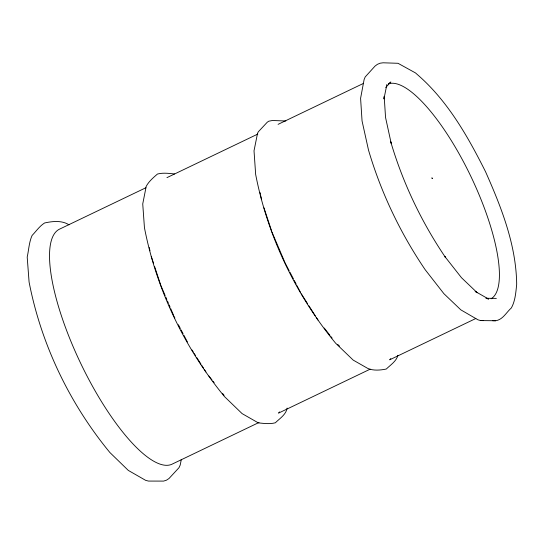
<?xml version="1.0" encoding="UTF-8"?>
<svg xmlns="http://www.w3.org/2000/svg" width="544" height="544" viewBox="0 0 544 544"><rect width="100%" height="100%" fill="white"/><g stroke="black" fill="none" stroke-linecap="round" stroke-linejoin="round"><path stroke-width="0.82" d="M181.356 459.326L180.2 465.066L178.983 467.704L168.987 478.523L166.484 480.175L163.628 481.093L148.505 481.073L145.704 480.379L128.296 470.404L109.868 452.499C69.584 403.526 41.147 344.325 29.084 282.016L27.2 257.067C28.805 249.907 29.036 242.175 32.11 235.443C36.183 231.234 39.569 226.093 44.601 222.972C52.428 221.231 61.975 220.211 69 224.835M287.096 408.075C286.171 414.569 279.636 418.526 275.346 422.79C269.892 424.252 263.806 423.443 258.284 422.865L242.1 413.61L224.495 396.596C184.572 348.072 156.393 289.408 144.439 227.664L142.739 203.932L146.207 186.34C148.784 181.465 153.36 177.582 157.474 174.032C162.928 172.564 169.014 173.373 174.536 173.958M386.893 84.395L383.955 98.92L384.193 96.438L385.546 117.45L391.163 143.222L390.748 141.834C402.886 183.015 421.539 222.156 445.645 257.672L444.863 256.55L461.496 277.719L477.21 292.726L475.157 291.387L488.614 299.064L485.928 298.275L496.352 298.384M397.916 355.286C396.474 361.202 390.402 365.01 386.288 369.036C380.419 370.246 373.402 370.872 367.826 368.444L353.192 360.101L335.628 343.203C295.752 294.726 267.6 236.116 255.66 174.44L254.021 150.817L257.53 133.341L258.312 131.798L267.301 122.182L268.838 121.19L272.394 120.503L285.804 120.979M385.744 87.455L390.857 82.008L388.47 83.81M279.664 411.896L278.528 413.114L370.158 369.172M390.816 358.598L389.674 359.815L475.837 318.498M145.874 187.748L60.105 228.874A130.302 38.978 64.4 0 0 79.886 361.651A130.302 38.978 64.4 0 0 171.686 464.345L258.985 422.484M166.94 177.643L257.808 134.069M278.093 124.345L363.494 83.388M495.632 320.742C502.833 319.75 506.328 312.338 511.319 307.992C515.311 300.948 515.868 292.094 516.684 284.24C516.168 244.739 501.33 207.271 485.513 171.659C467.738 136.272 447.644 100.756 417.316 74.542L415.494 72.93L398.004 63.294L383.105 62.798L380.147 63.199L377.38 64.342L374.986 66.144L365.187 76.956L364.113 79.567L360.59 98.308L362.052 120.945L368.512 150.11C381.045 192.637 400.309 233.063 425.204 269.742L443.904 293.685L460.843 309.862L477.952 319.797L480.638 320.586L495.632 320.742L492.653 320.715M480.638 320.586L483.5 320.613M337.64 344.345L339.456 346.072M324.231 328.039L329.99 335.369M331.038 336.702L332.085 338.035M208.889 376.006L212.031 380.004M213.078 381.337L214.125 382.67M222.503 393.332L224.074 395.332M432.296 178.459L431.868 177.847L432.283 178.459M301.342 293.855L307.625 303.763M308.972 305.884L315.255 315.792M316.601 317.914L317.948 320.042M191.984 349.982L193.331 352.104M194.228 353.525L195.575 355.647M196.921 357.768L200.96 364.14M201.858 365.554L203.653 368.383M204.551 369.798L205.897 371.926M285.62 263.935L289.143 270.674M289.925 272.177L293.454 278.916M294.236 280.412L296.194 284.158M296.976 285.654L300.506 292.4M174.073 316.486L174.862 317.982M178.384 324.727L180.343 328.467M181.125 329.97L183.083 333.71M183.865 335.213L187.394 341.952M272.014 232.2L285.226 263.187M165.158 295.569L160.861 285.498L154.639 266.614M165.818 297.119L166.811 299.445M167.47 300.995L168.463 303.314M169.123 304.864L170.109 307.19M170.775 308.74L173.747 315.71M263.969 207.808L271.755 231.418M151.266 256.387L153.598 263.473M260.039 192.569L260.386 194.188M260.739 195.813L261.446 199.056M149.24 247.486L149.947 250.736M388.355 83.878A119.17 35.646 64.4 0 1 471.05 176.793A119.17 35.646 64.4 0 1 491.116 298.792"/></g></svg>
